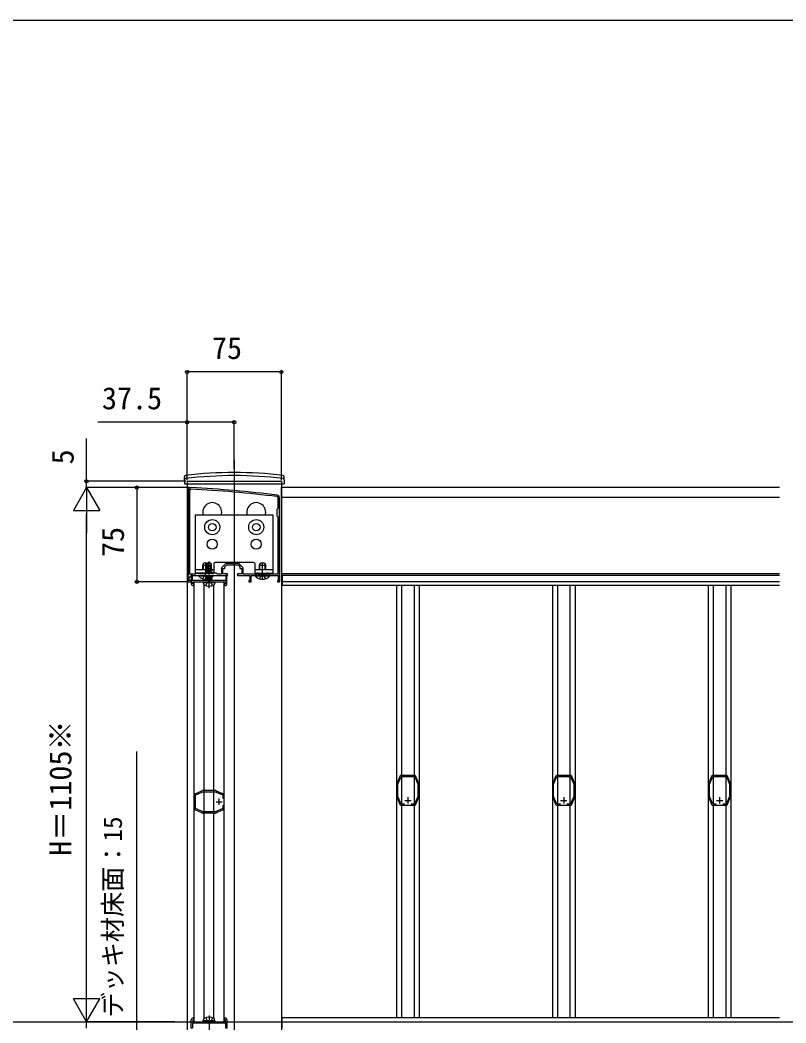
# Model space of a CAD drawing. Units: millimetres, scale not verified. Extents: x -1050 to 1050, y -1565 to 1556.
# Drawn here: x -258 to 352, y 697 to 1495 of the extents above; entities that cross this region are included whole.
import ezdxf
from ezdxf.enums import TextEntityAlignment as Align

# ---------------------------------------------------------------- set-up
doc = ezdxf.new("R2010")
doc.units = ezdxf.units.MM
doc.header["$LTSCALE"] = 8
for name, color, linetype in [('0-2_YKK_11', 7, 'Continuous'), ('0-3_YKK_11E', 7, 'Continuous'), ('0-4_YKK_12', 2, 'Continuous'), ('0-5_YKK_13', 4, 'Continuous'), ('0-6_YKK_D', 6, 'Continuous'), ('0-7_YKK_ZWAK', 7, 'Continuous')]:
    doc.layers.add(name, color=color, linetype=linetype)
doc.styles.add('ＭＳ ゴシック', font='')
doc.styles.get('ＭＳ ゴシック').set_extended_font_data('MS Gothic')

msp = doc.modelspace()

# ---------------------------------------------------------------- linework, layer by layer
at = {"layer": '0-2_YKK_11'}
for p, q in [((-122.8, 1054.2), (-122.8, 1121)), ((-94.436, 1062.261), (-97.261, 1059.436)), ((-84.624, 1062.7), (-93.376, 1062.7)), ((-80.739, 1059.436), (-83.564, 1062.261))]:
    msp.add_line(p, q, dxfattribs=at)
for points in [[(-124, 1121), (-124, 1053.5), (-124.5, 1053), (-124.5, 1048), (-122, 1048), (-122, 1049), (-123.5, 1049), (-123.5, 1052), (-122, 1052), (-122, 1053), (-115.458, 1053), (-115.275, 1053.12), (-114.725, 1053.12), (-114.542, 1053), (-110.458, 1053), (-110.275, 1053.12), (-109.725, 1053.12), (-109.542, 1053), (-104.458, 1053), (-104.275, 1053.12), (-103.725, 1053.12), (-103.542, 1053), (-93, 1053), (-93, 1054.5), (-96.5, 1054.5), (-96.5, 1058.5), (-95, 1058.5), (-95, 1060), (-93.5, 1061.5), (-89.458, 1061.5), (-89.275, 1061.62), (-88.725, 1061.62), (-88.542, 1061.5), (-84.5, 1061.5), (-83, 1060), (-83, 1058.5), (-81.5, 1058.5), (-81.5, 1054.5), (-85, 1054.5), (-85, 1053)], [(-85, 1053), (-75, 1053), (-75, 1049), (-76, 1049), (-76, 1048), (-74, 1048), (-74, 1053), (-65.458, 1053), (-65.275, 1053.12), (-64.725, 1053.12), (-64.542, 1053), (-52.5, 1053), (-52.5, 1049.292), (-52.75, 1048.996), (-53, 1048.7), (-53, 1048), (-51.5, 1048), (-51.5, 1115)], [(-52.7, 1115), (-52.7, 1106.3), (-53.5, 1105.5), (-53.5, 1100.5), (-52.7, 1099.7), (-52.7, 1054.2), (-60.6, 1054.2), (-60.6, 1055), (-61.5, 1055), (-61.5, 1054.2), (-68.5, 1054.2), (-68.5, 1055), (-69.4, 1055), (-69.4, 1054.2), (-80.3, 1054.2), (-80.3, 1058.376)], [(-97.7, 1058.376), (-97.7, 1054.2), (-100.7, 1054.2), (-101.5, 1055), (-117.5, 1055), (-118.3, 1054.2), (-122.8, 1054.2)], [(-93.3, 1046.5), (-93.3, 1053), (-94.3, 1053), (-94.3, 1049.2), (-98.98, 1049.2), (-99.24, 1049.05), (-99.76, 1049.05), (-100.02, 1049.2), (-106.98, 1049.2), (-107.24, 1049.05), (-107.5, 1048.9), (-107.76, 1049.05), (-108.02, 1049.2), (-114.98, 1049.2), (-115.24, 1049.05), (-115.76, 1049.05), (-116.02, 1049.2), (-120.7, 1049.2), (-120.7, 1053), (-121.7, 1053), (-121.7, 1046.5)], [(-120.5, 1048), (-107.5, 1048), (-94.5, 1048), (-94.5, 1046.5), (-95.3, 1046.5), (-95.3, 1045.5), (-94.8, 1045)], [(-120.2, 1045), (-119.7, 1045.5), (-119.7, 1046.5), (-120.5, 1046.5), (-120.5, 1048)], [(-93.3, 699.5), (-93.3, 693), (-94.3, 693), (-94.3, 696.8), (-98.98, 696.8), (-99.24, 696.95), (-99.76, 696.95), (-100.02, 696.8), (-106.98, 696.8), (-107.24, 696.95), (-107.5, 697.1), (-107.76, 696.95), (-108.02, 696.8), (-114.98, 696.8), (-115.24, 696.95), (-115.76, 696.95), (-116.02, 696.8), (-120.7, 696.8), (-120.7, 693), (-121.7, 693), (-121.7, 699.5)], [(-120.5, 698), (-107.5, 698), (-94.5, 698), (-94.5, 699.5), (-95.3, 699.5), (-95.3, 700.5), (-94.8, 701)], [(-120.2, 701), (-119.7, 700.5), (-119.7, 699.5), (-120.5, 699.5), (-120.5, 698)]]:
    msp.add_lwpolyline(points, dxfattribs=at)
for centre, radius, start, end in [((-122, 1121), 2, 86.9684, 180.00001), ((-122, 1121), 0.8, 86.96839, 180.00001), ((-174.781, 124.401), 998.796, 83.01993, 86.96841), ((-174.781, 124.401), 999.996, 83.01993, 86.96841), ((-53.5, 1115), 0.8, 0.00001, 83.01993), ((-53.5, 1115), 2, 0.00001, 83.01993), ((-93.376, 1061.2), 1.5, 90.00002, 135.00001), ((-84.624, 1061.2), 1.5, 44.99999, 89.99998), ((-96.2, 1058.376), 1.5, 134.99999, 179.99998), ((-81.8, 1058.376), 1.5, 0.00002, 45.00001), ((-120.2, 1046.5), 1.5, 180.00001, 269.99999), ((-94.8, 1046.5), 1.5, 270.00001, 359.99999), ((-120.2, 699.5), 1.5, 90.00001, 179.99999), ((-94.8, 699.5), 1.5, 0.00001, 89.99999)]:
    msp.add_arc(centre, radius, start, end, dxfattribs=at)
at = {"layer": '0-3_YKK_11E'}
for p, q in [((-101.993, 873), (-96.993, 873)), ((-99.493, 870.5), (-99.493, 875.5)), ((48.15, 874.1), (53.15, 874.1)), ((50.65, 876.6), (50.65, 871.6)), ((172.15, 874.1), (177.15, 874.1)), ((174.65, 876.6), (174.65, 871.6)), ((296.15, 874.1), (301.15, 874.1)), ((298.65, 876.6), (298.65, 871.6))]:
    msp.add_line(p, q, dxfattribs=at)
for points in [[(55.593, 894), (45.707, 894), (45.579, 894.047), (45.43, 894.092)], [(55.87, 894.092), (55.722, 894.047), (55.593, 894)], [(179.593, 894), (169.707, 894), (169.579, 894.047), (169.43, 894.092)], [(179.87, 894.092), (179.722, 894.047), (179.593, 894)], [(303.593, 894), (293.707, 894), (293.579, 894.047), (293.43, 894.092)], [(303.87, 894.092), (303.722, 894.047), (303.593, 894)], [(41.65, 886.818), (41.65, 886.3), (41.7, 886.168), (41.75, 886.035), (41.75, 878.165), (41.7, 878.032), (41.65, 877.9), (41.65, 877.382)], [(44.263, 893.317), (44.247, 893.162), (44.241, 893.025), (42.162, 888.081), (42.065, 887.979), (41.967, 887.876), (41.767, 887.399)], [(48.06, 871.1), (45.248, 871.1), (42.65, 877.282), (42.65, 886.918), (45.206, 893), (56.094, 893), (58.65, 886.919), (58.65, 877.282), (56.052, 871.1), (53.24, 871.1)], [(59.533, 887.399), (59.333, 887.876), (59.235, 887.979), (59.138, 888.081), (57.059, 893.025), (57.053, 893.162), (57.038, 893.317)], [(59.65, 877.382), (59.65, 877.9), (59.6, 878.032), (59.55, 878.165), (59.55, 886.035), (59.6, 886.168), (59.65, 886.3), (59.65, 886.818)], [(165.65, 886.818), (165.65, 886.3), (165.7, 886.168), (165.75, 886.035), (165.75, 878.165), (165.7, 878.032), (165.65, 877.9), (165.65, 877.382)], [(168.263, 893.317), (168.247, 893.162), (168.241, 893.025), (166.162, 888.081), (166.065, 887.979), (165.967, 887.876), (165.767, 887.399)], [(172.06, 871.1), (169.248, 871.1), (166.65, 877.282), (166.65, 886.918), (169.206, 893), (180.094, 893), (182.65, 886.919), (182.65, 877.282), (180.052, 871.1), (177.24, 871.1)], [(183.533, 887.399), (183.333, 887.876), (183.235, 887.979), (183.138, 888.081), (181.059, 893.025), (181.053, 893.162), (181.038, 893.317)], [(183.65, 877.382), (183.65, 877.9), (183.6, 878.032), (183.55, 878.165), (183.55, 886.035), (183.6, 886.168), (183.65, 886.3), (183.65, 886.818)], [(289.65, 886.818), (289.65, 886.3), (289.7, 886.168), (289.75, 886.035), (289.75, 878.165), (289.7, 878.032), (289.65, 877.9), (289.65, 877.382)], [(292.263, 893.317), (292.247, 893.162), (292.241, 893.025), (290.162, 888.081), (290.065, 887.979), (289.967, 887.876), (289.767, 887.399)], [(296.06, 871.1), (293.248, 871.1), (290.65, 877.282), (290.65, 886.918), (293.206, 893), (304.094, 893), (306.65, 886.919), (306.65, 877.282), (304.052, 871.1), (301.24, 871.1)], [(307.533, 887.399), (307.333, 887.876), (307.235, 887.979), (307.138, 888.081), (305.059, 893.025), (305.053, 893.162), (305.038, 893.317)], [(307.65, 877.382), (307.65, 877.9), (307.6, 878.032), (307.55, 878.165), (307.55, 886.035), (307.6, 886.168), (307.65, 886.3), (307.65, 886.818)], [(-119.486, 878.22), (-119.44, 878.071), (-119.394, 877.943)], [(-119.394, 877.943), (-119.394, 868.057), (-119.44, 867.929), (-119.486, 867.78)], [(-112.793, 881.883), (-113.27, 881.683), (-113.372, 881.585), (-113.475, 881.488), (-118.418, 879.409), (-118.555, 879.403), (-118.711, 879.387)], [(-96.494, 870.41), (-96.493, 867.598), (-102.676, 865), (-112.312, 865), (-118.394, 867.556), (-118.394, 878.444), (-112.312, 881), (-102.675, 881), (-96.494, 878.402), (-96.494, 875.59)], [(-102.776, 882), (-103.294, 882), (-103.426, 881.95), (-103.558, 881.9), (-111.429, 881.9), (-111.561, 881.95), (-111.694, 882), (-112.212, 882)], [(-96.277, 879.388), (-96.432, 879.403), (-96.569, 879.409), (-101.512, 881.488), (-101.615, 881.585), (-101.718, 881.683), (-102.195, 881.883)], [(-95.501, 867.78), (-95.547, 867.929), (-95.594, 868.057), (-95.594, 877.943), (-95.547, 878.071), (-95.501, 878.22)], [(41.767, 876.801), (41.967, 876.324), (42.065, 876.221), (42.162, 876.119), (44.241, 871.175), (44.247, 871.038), (44.262, 870.883)], [(45.43, 870.107), (45.579, 870.153), (45.707, 870.2), (55.593, 870.2), (55.721, 870.153), (55.87, 870.107)], [(57.038, 870.883), (57.053, 871.038), (57.059, 871.175), (59.138, 876.119), (59.235, 876.221), (59.333, 876.324), (59.533, 876.801)], [(165.767, 876.801), (165.967, 876.324), (166.065, 876.221), (166.162, 876.119), (168.241, 871.175), (168.247, 871.038), (168.262, 870.883)], [(169.43, 870.107), (169.579, 870.153), (169.707, 870.2), (179.593, 870.2), (179.721, 870.153), (179.87, 870.107)], [(181.038, 870.883), (181.053, 871.038), (181.059, 871.175), (183.138, 876.119), (183.235, 876.221), (183.333, 876.324), (183.533, 876.801)], [(289.767, 876.801), (289.967, 876.324), (290.065, 876.221), (290.162, 876.119), (292.241, 871.175), (292.247, 871.038), (292.262, 870.883)], [(293.43, 870.107), (293.579, 870.153), (293.707, 870.2), (303.593, 870.2), (303.721, 870.153), (303.87, 870.107)], [(305.038, 870.883), (305.053, 871.038), (305.059, 871.175), (307.138, 876.119), (307.235, 876.221), (307.333, 876.324), (307.533, 876.801)], [(-118.711, 866.612), (-118.555, 866.597), (-118.418, 866.591), (-113.475, 864.512), (-113.372, 864.415), (-113.27, 864.317), (-112.793, 864.117)], [(-112.212, 864), (-111.694, 864), (-111.561, 864.05), (-111.429, 864.1), (-103.558, 864.1), (-103.426, 864.05), (-103.294, 864), (-102.776, 864)], [(-102.195, 864.117), (-101.718, 864.317), (-101.615, 864.415), (-101.513, 864.512), (-96.569, 866.591), (-96.432, 866.597), (-96.277, 866.612)]]:
    msp.add_lwpolyline(points, dxfattribs=at)
for centre, start, end in [((45.58, 892.6), 95.73921, 151.44435), ((55.72, 892.6), 28.55562, 84.26075), ((169.58, 892.6), 95.73921, 151.44435), ((179.72, 892.6), 28.55562, 84.26075), ((293.58, 892.6), 95.73921, 151.44435), ((303.72, 892.6), 28.55562, 84.26075), ((43.15, 886.818), 157.21229, 180.00002), ((58.15, 886.818), 359.99994, 22.78745), ((167.15, 886.818), 157.21229, 180.00002), ((182.15, 886.818), 359.99994, 22.78745), ((291.15, 886.818), 157.21229, 180.00002), ((306.15, 886.818), 359.99994, 22.78745), ((-117.994, 878.07), 118.55562, 174.26075), ((-112.212, 880.5), 89.99994, 112.78745), ((-102.776, 880.5), 67.21227, 90), ((-96.994, 878.07), 5.73917, 61.44408), ((43.15, 877.382), 179.99992, 202.78766), ((45.58, 871.6), 208.55653, 264.26086), ((55.72, 871.6), 275.73917, 331.44408), ((58.15, 877.382), 337.21227, 0), ((167.15, 877.382), 179.99992, 202.78766), ((169.58, 871.6), 208.55653, 264.26086), ((179.72, 871.6), 275.73917, 331.44408), ((182.15, 877.382), 337.21227, 0), ((291.15, 877.382), 179.99992, 202.78766), ((293.58, 871.6), 208.55653, 264.26086), ((303.72, 871.6), 275.73917, 331.44408), ((306.15, 877.382), 337.21227, 0), ((-117.994, 867.93), 185.73921, 241.44435), ((-112.212, 865.5), 247.21229, 270.00002), ((-102.776, 865.5), 269.99992, 292.78766), ((-96.994, 867.93), 298.55653, 354.26086)]:
    msp.add_arc(centre, 1.5, start, end, dxfattribs=at)
at = {"layer": '0-4_YKK_12'}
for p, q in [((-87.5, 1145), (-87.5, 491)), ((-125, 1128), (-125, 1126)), ((-125, 1128), (-50, 1128)), ((-125, 1126), (-125, 508)), ((-50, 1128), (-50, 1126)), ((-50, 1126), (-50, 674.477)), ((-50, 1048), (-50, 1123)), ((346.5, 1123), (-50, 1123)), ((346.5, 1115), (-50, 1115)), ((346.5, 1054.5), (-50, 1054.5)), ((-119.5, 698), (-119.5, 1048)), ((-119.5, 1048), (-95.5, 1048)), ((-111.535, 700.367), (-111.535, 1045.633)), ((-103.665, 700.5), (-103.665, 1045.5)), ((-95.5, 698), (-95.5, 1048)), ((346.5, 1053), (-50, 1053)), ((346.5, 1048), (-50, 1048)), ((346.5, 1053), (-49.5, 1053)), ((346.5, 1045), (-49.5, 1045)), ((41.65, 1045), (41.65, 701)), ((45.707, 1045), (45.707, 701)), ((55.593, 1045), (55.593, 701)), ((59.65, 1045), (59.65, 701)), ((165.65, 1045), (165.65, 701)), ((169.707, 1045), (169.707, 701)), ((179.593, 1045), (179.593, 701)), ((183.65, 1045), (183.65, 701)), ((289.65, 1045), (289.65, 701)), ((293.707, 1045), (293.707, 701)), ((303.593, 1045), (303.593, 701)), ((307.65, 1045), (307.65, 701)), ((-361.67, 698), (626, 698)), ((-119.5, 698), (-95.5, 698)), ((-49.5, 693), (-49.5, 701)), ((346.5, 701), (-49.5, 701))]:
    msp.add_line(p, q, dxfattribs=at)
msp.add_lwpolyline([(-49.5, 1053), (-49.5, 1048), (-49.5, 1045)], dxfattribs=at)
for centre in [(-105, 1103.5), (-70, 1103.5)]:
    msp.add_arc(centre, 7.5, 340.52879, 199.47121, dxfattribs=at)
at = {"layer": '0-5_YKK_13'}
for p, q in [((-127.2, 1129), (-127.153, 1131.667)), ((-127.2, 1129), (-127.148, 1126)), ((-127.148, 1126), (-47.852, 1126)), ((-47.8, 1129), (-47.852, 1126)), ((-47.8, 1129), (-47.847, 1131.667)), ((-112.5, 1061.3), (-111.7, 1063)), ((-112.067, 1057.9), (-112.067, 1062.22)), ((-111.7, 1063), (-108.3, 1063)), ((-110, 1049.5), (-110, 1063.5)), ((-109.501, 1062.071), (-107.677, 1063.302)), ((-109.501, 1058.218), (-109.501, 1062.071)), ((-109.501, 1062.071), (-109.148, 1061.883)), ((-109.081, 1056.699), (-107.677, 1062.876)), ((-108.571, 1056.82), (-107.5, 1061.529)), ((-108.3, 1063), (-108.258, 1062.91)), ((-107.323, 1063.302), (-107.677, 1063.302)), ((-107.677, 1062.876), (-107.677, 1063.302)), ((-107.5, 1043.056), (-107.5, 1064.129)), ((-107.5, 1061.529), (-107.5, 1063.302)), ((-107.5, 1061.529), (-107.323, 1063.302)), ((-105.499, 1062.071), (-107.323, 1063.302)), ((-106.676, 1061.065), (-105.499, 1062.071)), ((-105.499, 1058.628), (-105.499, 1062.071)), ((-103.75, 1062.5), (-103.75, 1055)), ((-72.25, 1063.5), (-102.75, 1063.5)), ((-67.5, 1061.3), (-66.7, 1063)), ((-67.067, 1057.9), (-67.067, 1062.22)), ((-66.7, 1063), (-63.3, 1063)), ((-65, 1049.5), (-65, 1063.5)), ((-63.3, 1063), (-62.5, 1061.3)), ((-62.933, 1057.9), (-62.933, 1062.22)), ((-118.5, 1057.9), (-109.854, 1057.9)), ((-112.5, 1057.9), (-112.5, 1061.3)), ((-112.5, 1061.3), (-109.501, 1061.3)), ((-110, 1053.744), (-111.145, 1053.135)), ((-109.972, 1056.298), (-105.028, 1057.122)), ((-105.028, 1057.004), (-109.972, 1056.18)), ((-109.972, 1056.18), (-109.972, 1056.298)), ((-109.972, 1056.18), (-109.324, 1055.807)), ((-109.854, 1058.014), (-109.148, 1058.151)), ((-109.854, 1057.76), (-109.854, 1058.014)), ((-109.854, 1057.76), (-109.148, 1057.877)), ((-109.854, 1057.76), (-109.324, 1057.455)), ((-109.501, 1058.711), (-109.148, 1058.711)), ((-109.324, 1057.455), (-109.144, 1057.495)), ((-109.324, 1056.672), (-109.324, 1057.455)), ((-109.324, 1055.807), (-105.676, 1056.631)), ((-109.324, 1055.024), (-109.324, 1055.807)), ((-108.565, 1056.843), (-105.676, 1057.496)), ((-108.378, 1057.668), (-105.676, 1058.279)), ((-108.298, 1058.017), (-105.264, 1058.516)), ((-108.227, 1058.33), (-106.266, 1058.711)), ((-108.141, 1058.711), (-105.499, 1058.711)), ((-107.874, 1055), (-105.028, 1055.474)), ((-105.028, 1055.357), (-107.167, 1055)), ((-105.264, 1058.516), (-105.676, 1058.279)), ((-105.676, 1057.496), (-105.676, 1058.279)), ((-105.676, 1057.9), (-103.75, 1057.9)), ((-105.028, 1057.122), (-105.676, 1057.496)), ((-105.028, 1057.004), (-105.676, 1056.631)), ((-105.676, 1055.848), (-105.676, 1056.631)), ((-105.028, 1055.474), (-105.676, 1055.848)), ((-105.028, 1055.357), (-105.676, 1054.983)), ((-105.499, 1058.628), (-105.264, 1058.516)), ((-105.028, 1057.004), (-105.028, 1057.122)), ((-105.028, 1055.357), (-105.028, 1055.474)), ((-71.25, 1057.9), (-56.5, 1057.9)), ((-67.5, 1057.9), (-67.5, 1061.3)), ((-67.5, 1061.3), (-62.5, 1061.3)), ((-67.5, 1054.2), (-67.5, 1055)), ((-67.067, 1054.2), (-67.067, 1055)), ((-65, 1053.744), (-66.145, 1053.135)), ((-65, 1053.744), (-63.855, 1053.135)), ((-62.933, 1054.2), (-62.933, 1055)), ((-62.5, 1057.9), (-62.5, 1061.3)), ((-62.5, 1054.2), (-62.5, 1055)), ((-109.972, 1053), (-115.9, 1053)), ((-115.9, 1052.752), (-115.9, 1053)), ((-115.9, 1052.752), (-109.742, 1052.752)), ((-112.5, 1050.417), (-111.145, 1053.135)), ((-112.104, 1047.411), (-112.001, 1048)), ((-112.104, 1047.411), (-111.902, 1046.264)), ((-112.104, 1047.411), (-102.896, 1047.411)), ((-112.001, 1048), (-102.999, 1048)), ((-109.972, 1053.002), (-109.734, 1053.14)), ((-109.972, 1053.002), (-109.676, 1053.052)), ((-109.972, 1052.885), (-109.972, 1053.002)), ((-109.28, 1053), (-109.972, 1052.885)), ((-109.972, 1052.885), (-109.324, 1052.511)), ((-109.972, 1051.355), (-105.028, 1052.179)), ((-105.028, 1052.061), (-109.972, 1051.237)), ((-109.972, 1051.237), (-109.972, 1051.355)), ((-109.972, 1051.237), (-109.324, 1050.863)), ((-109.972, 1049.707), (-105.028, 1050.531)), ((-105.028, 1050.413), (-109.972, 1049.589)), ((-109.972, 1049.707), (-109.324, 1050.08)), ((-109.972, 1049.589), (-109.972, 1049.707)), ((-109.972, 1049.589), (-109.324, 1049.215)), ((-109.324, 1052.511), (-107.159, 1053)), ((-109.324, 1051.728), (-109.324, 1052.511)), ((-109.324, 1050.863), (-105.676, 1051.687)), ((-109.324, 1050.08), (-105.676, 1050.904)), ((-109.324, 1050.08), (-109.324, 1050.863)), ((-109.324, 1049.215), (-105.676, 1050.039)), ((-109.324, 1049.2), (-109.324, 1049.215)), ((-105.676, 1049.257), (-105.863, 1049.2)), ((-105.676, 1052.552), (-105.676, 1053)), ((-104.1, 1053), (-105.676, 1053)), ((-105.676, 1052.752), (-104.1, 1052.752)), ((-105.028, 1052.179), (-105.676, 1052.552)), ((-105.028, 1052.061), (-105.676, 1051.687)), ((-105.676, 1050.904), (-105.676, 1051.687)), ((-105.028, 1050.531), (-105.676, 1050.904)), ((-105.028, 1050.413), (-105.676, 1050.039)), ((-105.676, 1049.257), (-105.676, 1050.039)), ((-105.578, 1049.2), (-105.676, 1049.257)), ((-105.028, 1052.061), (-105.028, 1052.179)), ((-105.028, 1050.413), (-105.028, 1050.531)), ((-104.1, 1052.752), (-104.1, 1053)), ((-102.896, 1047.411), (-103.098, 1046.264)), ((-102.896, 1047.411), (-102.999, 1048)), ((-59.1, 1053), (-70.9, 1053)), ((-70.9, 1052.752), (-70.9, 1053)), ((-70.9, 1052.752), (-59.1, 1052.752)), ((-67.5, 1050.417), (-66.145, 1053.135)), ((-62.5, 1050.417), (-63.855, 1053.135)), ((-59.1, 1052.752), (-59.1, 1053)), ((-107.5, 702.944), (-107.5, 681.871)), ((-112.104, 698.589), (-111.902, 699.736)), ((-102.896, 698.589), (-112.104, 698.589)), ((-112.104, 698.589), (-112.001, 698)), ((-102.999, 698), (-112.001, 698)), ((-102.896, 698.589), (-103.098, 699.736)), ((-102.896, 698.589), (-102.999, 698))]:
    msp.add_line(p, q, dxfattribs=at)
for points in [[(-56.5, 1055), (-56.5, 1101), (-118.5, 1101), (-118.5, 1055), (-103.75, 1055)], [(-109.148, 1056.885), (-109.148, 1061.883), (-107.677, 1062.876)], [(-107.5, 1061.655), (-106.676, 1061.065), (-106.441, 1058.711)], [(-71.25, 1062.5), (-71.25, 1055), (-56.5, 1055)], [(-109.972, 1056.298), (-109.324, 1056.672), (-109.099, 1056.723)], [(-109.854, 1058.014), (-109.324, 1058.32), (-109.148, 1058.36)], [(-109.366, 1055), (-109.324, 1055.024), (-105.676, 1055.848)], [(-110.207, 1044.964), (-108.848, 1047.691), (-107.5, 1048.407)], [(-109.972, 1051.355), (-109.324, 1051.728), (-105.676, 1052.552)], [(-104.793, 1044.964), (-106.152, 1047.691), (-107.5, 1048.407)], [(-110.207, 701.036), (-108.848, 698.309), (-107.5, 697.593)], [(-104.793, 701.036), (-106.152, 698.309), (-107.5, 697.593)]]:
    msp.add_lwpolyline(points, dxfattribs=at)
for centre, radius in [((-105, 1091.5), 6), ((-105, 1091.5), 3), ((-70, 1091.5), 6), ((-70, 1091.5), 3), ((-105, 1078), 4), ((-70, 1078), 4)]:
    msp.add_circle(centre, radius, dxfattribs=at)
for centre, radius, start, end in [((-87.5, 815), 320, 83.0403, 96.9597), ((-126.197, 1129.153), 1, 97.02227, 179), ((-126.154, 1131.649), 1, 96.9597, 179), ((-87.5, 815), 317.528, 82.97773, 97.02227), ((-48.846, 1131.649), 1, 1, 83.0403), ((-48.803, 1129.153), 1, 1, 82.97773), ((-102.75, 1062.5), 1, 90, 180), ((-72.25, 1062.5), 1, 0, 90), ((-108.856, 1056.885), 0.292, 180, 347.19096), ((-110, 1057.7), 7.7, 219.98312, 274.26907), ((-110.859, 1046.448), 1.059, 190, 239.36409), ((-107.5, 1052.12), 7.651, 239.36409, 300.63591), ((-110, 1057.7), 7.7, 304.16749, 320.01688), ((-104.141, 1046.448), 1.059, 300.63591, 350), ((-65, 1057.7), 7.7, 219.98312, 320.01688), ((-110.859, 699.552), 1.059, 120.63591, 170), ((-107.5, 693.88), 7.651, 59.36409, 120.63591), ((-104.141, 699.552), 1.059, 10, 59.36409)]:
    msp.add_arc(centre, radius, start, end, dxfattribs=at)
at = {"layer": '0-6_YKK_D'}
for p, q in [((-125, 1129), (-125, 1216)), ((-50, 1215), (-125, 1215)), ((-50, 1129), (-50, 1216)), ((-125, 1129), (-125, 1176)), ((-87.5, 1138), (-87.5, 1176)), ((-205, 1128), (-205, 1162.109)), ((-126, 1128), (-206, 1128)), ((-205, 1123), (-205, 1128)), ((-205, 1123), (-215.5, 1104.813)), ((-123, 1123), (-206, 1123)), ((-123, 1123), (-206, 1123)), ((-205, 1123), (-205, 1117.9)), ((-205, 1123), (-194.5, 1104.813)), ((-205, 1123), (-205, 1086.627)), ((-123, 1123), (-166, 1123)), ((-165, 1123), (-165, 1048)), ((-215.5, 1104.813), (-194.5, 1104.813)), ((-205, 719), (-205, 1102)), ((-125.2, 1048), (-166, 1048)), ((-205, 698), (-205, 734.373)), ((-205, 698), (-215.5, 716.187)), ((-194.5, 716.187), (-215.5, 716.187)), ((-205, 698), (-194.5, 716.187)), ((-205, 698), (-205, 703.1)), ((-135, 698), (-206, 698)), ((-156.6, 698), (-206, 698)), ((-205, 693), (-205, 698)), ((-205, 693), (-205, 698))]:
    msp.add_line(p, q, dxfattribs=at)
for points in [[(-87.5, 1175), (-125, 1175), (-196.009, 1175)], [(-165, 678), (-165, 693), (-165, 913.1)]]:
    msp.add_lwpolyline(points, dxfattribs=at)
for centre in [(-125, 1215), (-50, 1215), (-125, 1175), (-87.5, 1175), (-205, 1128), (-165, 1123), (-165, 1048)]:
    msp.add_circle(centre, 1.275, dxfattribs=at)
at = {"layer": '0-7_YKK_ZWAK'}
msp.add_line((-1050, 1495), (1050, 1495), dxfattribs=at)

# ---------------------------------------------------------------- texts
at = {"layer": '0-6_YKK_D', "style": 'ＭＳ ゴシック'}
for s, p in [('75', (-105.227, 1220)), ('37.5', (-192.782, 1180))]:
    msp.add_text(s, height=17.6, dxfattribs=at).set_placement(p, align=Align.BOTTOM_LEFT)
for s, height, p in [('5', 17.6, (-210, 1141.427)), ('75', 17.6, (-170, 1067.773)), ('H＝1105※', 17.6, (-211.773, 829.909)), ('デッキ材床面：15', 14.66, (-172.5, 701.395))]:
    msp.add_text(s, height=height, rotation=90, dxfattribs=at).set_placement(p, align=Align.BOTTOM_LEFT)

doc.saveas('drawing.dxf')
